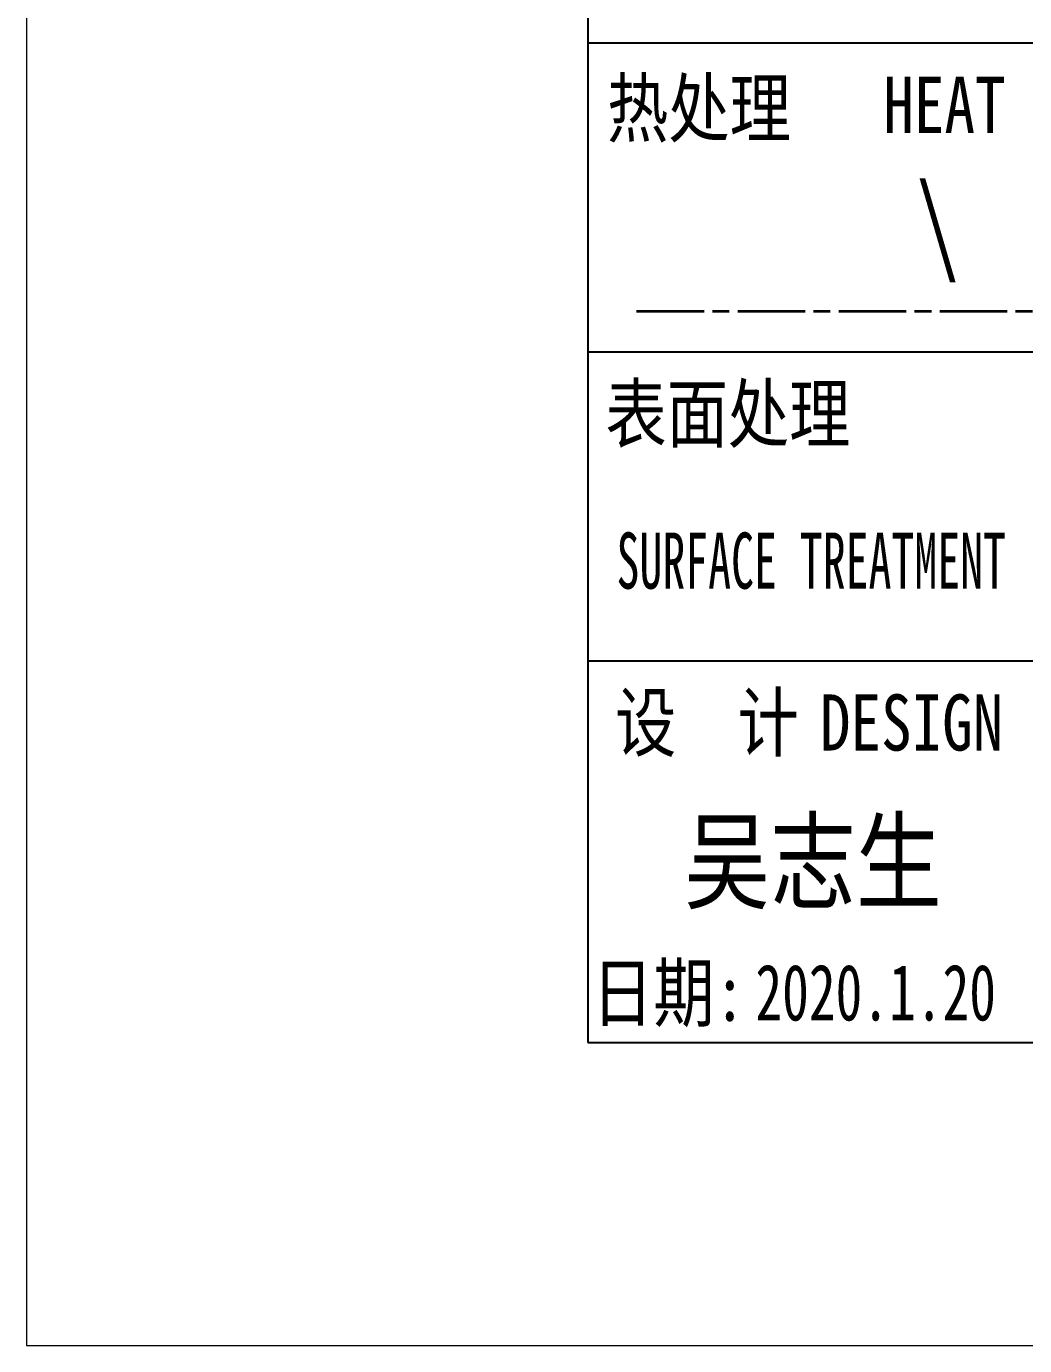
# Model space of a CAD drawing. Header units: millimetres. Extents: x 151684 to 153209, y -40906 to -39954.
# Drawn here: x 152996.1 to 153040.6, y -40906.3 to -40847.6 of the extents above; entities that cross this region are included whole.
import ezdxf
from ezdxf.enums import TextEntityAlignment as Align

# ---------------------------------------------------------------- set-up
doc = ezdxf.new("R2010")
doc.units = ezdxf.units.MM
doc.header["$LTSCALE"] = 0.5
doc.linetypes.add('AM_ISO08W050x2', pattern=[9, 6, -0.75, 1.5, -0.75])
doc.layers.add('图\\M+19E79\\M+195B6\\M+18E9A', color=7, linetype='Continuous')
for name, color, linetype, lineweight in [('图框', 7, 'Continuous', 18), ('热处理', 7, 'Continuous', 20), ('粗点划线', 6, 'AM_ISO08W050x2', 35)]:
    doc.layers.add(name, color=color, linetype=linetype, lineweight=lineweight)
doc.layers.add('打印-禁用', color=7, linetype='Continuous', lineweight=15, plot=False)
doc.styles.add('国标', font='simfang.ttf', dxfattribs={"width": 0.8})

# ---------------------------------------------------------------- blocks, each defined once
blk = doc.blocks.new('GZDEH零件A4图框V01版')
at = {"layer": '图\\M+19E79\\M+195B6\\M+18E9A', "linetype": 'Continuous'}
for p, q in [((25, 292), (25, 13.5)), ((25, 13.5), (205, 13.5))]:
    blk.add_line(p, q, dxfattribs=at)
at = {"layer": '图\\M+19E79\\M+195B6\\M+18E9A', "color": 9}
for p, q in [((205, 58), (25, 58)), ((25, 44.25), (205, 44.25)), ((25, 30.5), (205, 30.5))]:
    blk.add_line(p, q, dxfattribs=at)
at = {"layer": '打印-禁用', "linetype": 'Continuous'}
for p, q in [((0, 297), (0, 0)), ((0, 0), (210, 0))]:
    blk.add_line(p, q, dxfattribs=at)
at = {"layer": '图\\M+19E79\\M+195B6\\M+18E9A', "color": 9, "style": '国标'}
for s, width, p in [('热处理', 0.8, (25.859, 53.855)), ('表面处理', 0.8, (25.784, 40.253)), ('SURFACE TREATMENT', 0.6, (26.278, 33.709)), (' DESIGN', 0.8, (33.978, 26.501))]:
    blk.add_text(s, height=2.5, dxfattribs=dict(at, width=width)).set_placement(p)
at = {"layer": '图\\M+19E79\\M+195B6\\M+18E9A', "color": 9, "style": '国标', "width": 0.8}
for s, p in [('HEAT TREAT', (44.964, 54.005)), ('设  计', (30.303, 26.501)), ('日期:', (28.597, 14.462))]:
    blk.add_text(s, height=2.5, dxfattribs=at).set_placement(p, align=Align.CENTER)
blk = doc.blocks.new('DEH A4')
at = {"layer": '图框'}
blk.add_blockref('GZDEH零件A4图框V01版', (0, 0), dxfattribs=at)

msp = doc.modelspace()

# ---------------------------------------------------------------- linework, layer by layer
at = {"layer": '粗点划线', "linetype": 'AM_ISO08W050x2'}
msp.add_line((153023.275, -40860.263), (153051.136, -40860.263), dxfattribs=at)

# ---------------------------------------------------------------- block references
at = {"layer": '图框'}
msp.add_blockref('DEH A4', (152996.1, -40906.335), dxfattribs=at)

# ---------------------------------------------------------------- texts
at = {"layer": '图\\M+19E79\\M+195B6\\M+18E9A', "color": 3, "style": '国标'}
for s, height, width, p in [('吴志生', 3.5, 0.8, (153025.398, -40886.518)), ('2020.1.20', 2.5, 0.7, (153028.563, -40891.855))]:
    msp.add_text(s, height=height, dxfattribs=dict(at, width=width)).set_placement(p)
at = {"layer": '热处理', "color": 3, "style": '国标', "width": 0.8}
msp.add_text('\\', height=3.5, dxfattribs=at).set_placement((153036.68, -40858.139), align=Align.CENTER)

doc.saveas('drawing.dxf')
